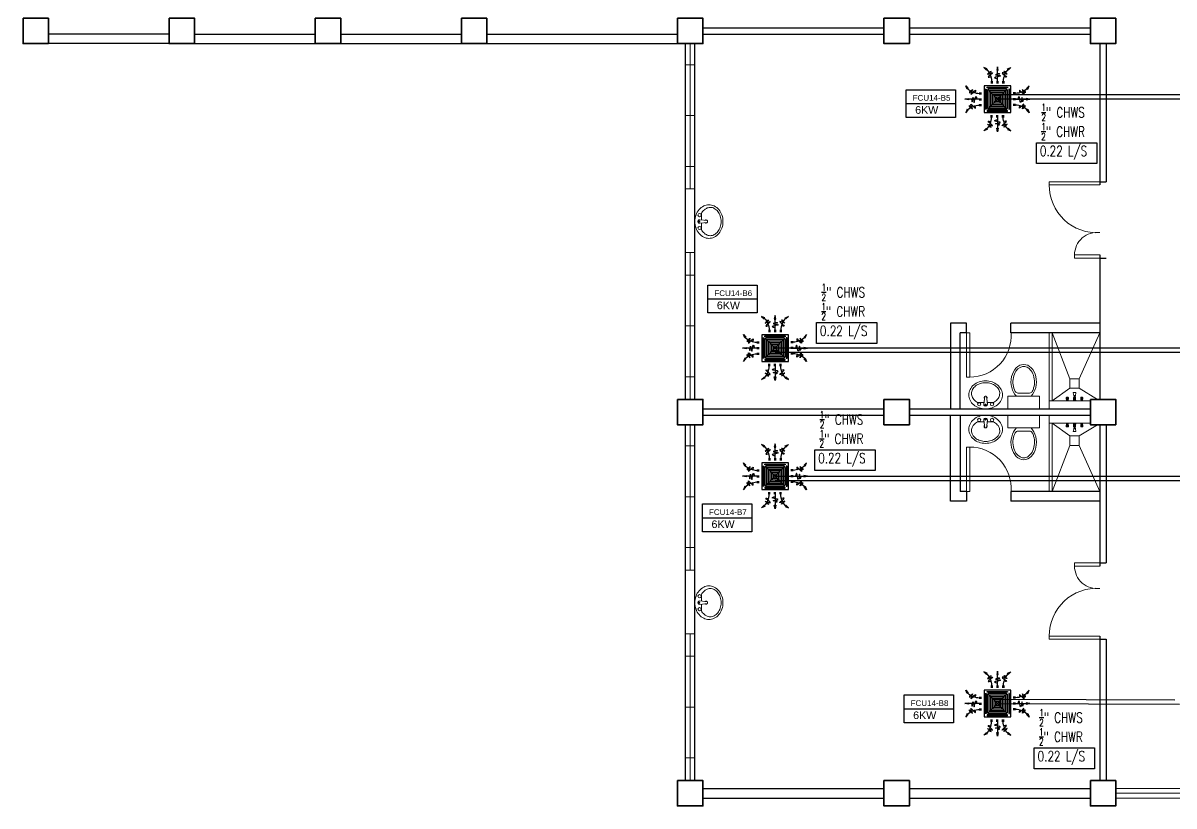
# Model space of a CAD drawing. Header units: millimetres. Extents: x 5 to 430, y 3 to 339.
# Drawn here: x 4.94 to 23.06, y 80.74 to 93.07 of the extents above; entities that cross this region are included whole.
import ezdxf

# ---------------------------------------------------------------- set-up
doc = ezdxf.new("R2010")
doc.units = ezdxf.units.MM
doc.header["$MEASUREMENT"] = 0
for name, color, linetype in [('AIR', 7, 'Continuous'), ('fcu line', 7, 'Continuous'), ('fcu return', 7, 'Continuous'), ('Legends', 7, 'Continuous'), ('pipe label', 7, 'Continuous')]:
    doc.layers.add(name, color=color, linetype=linetype)
doc.styles.add('Arch-Dim', font='simplex.shx', dxfattribs={"width": 0.75})
doc.styles.get("Standard").update_dxf_attribs({"font": 'arial.ttf'})

# ---------------------------------------------------------------- blocks, each defined once
blk = doc.blocks.new('FCU-13000P (CASSETTE SPLIT)')
at = {"layer": 'AIR', "ltscale": 3}
for p, q in [((0, 0.523), (0, 1)), ((-0.193, 0.558), (-0.193, 0.487)), ((-0.162, 0.558), (-0.162, 0.487)), ((-0.016, 0.558), (-0.016, 0.487)), ((0.016, 0.558), (0.016, 0.487)), ((0.162, 0.558), (0.162, 0.487)), ((0.193, 0.558), (0.193, 0.487)), ((-0.523, 0), (-1, 0)), ((-0.558, 0.193), (-0.487, 0.193)), ((-0.558, 0.162), (-0.487, 0.162)), ((-0.558, 0.016), (-0.487, 0.016)), ((0.558, 0.193), (0.487, 0.193)), ((0.558, 0.162), (0.487, 0.162)), ((0.558, 0.016), (0.487, 0.016)), ((0.523, 0), (1, 0)), ((-0.558, -0.016), (-0.487, -0.016)), ((-0.558, -0.162), (-0.487, -0.162)), ((-0.558, -0.193), (-0.487, -0.193)), ((0.558, -0.016), (0.487, -0.016)), ((0.558, -0.162), (0.487, -0.162)), ((0.558, -0.193), (0.487, -0.193)), ((-0.193, -0.558), (-0.193, -0.487)), ((-0.162, -0.558), (-0.162, -0.487)), ((-0.016, -0.558), (-0.016, -0.487)), ((0, -0.523), (0, -1)), ((0.016, -0.558), (0.016, -0.487)), ((0.162, -0.558), (0.162, -0.487)), ((0.193, -0.558), (0.193, -0.487))]:
    blk.add_line(p, q, dxfattribs=at)
at = {"layer": 'AIR'}
for p, q in [((0.295, -0.295), (-0.295, 0.295)), ((0.295, 0.295), (-0.295, -0.295))]:
    blk.add_line(p, q, dxfattribs=at)
at = {"layer": 'AIR', "ltscale": 3}
for points in [[(-0.335, 0.895), (-0.311, 0.932), (-0.416, 0.973)], [(-0.022, 0.89), (0.022, 0.89), (0, 1)], [(0.335, 0.895), (0.311, 0.932), (0.416, 0.973)], [(-0.895, 0.335), (-0.932, 0.311), (-0.973, 0.416)], [(0.895, 0.335), (0.932, 0.311), (0.973, 0.416)], [(-0.89, 0.022), (-0.89, -0.022), (-1, 0)], [(0.89, 0.022), (0.89, -0.022), (1, 0)], [(-0.895, -0.335), (-0.932, -0.311), (-0.973, -0.416)], [(0.895, -0.335), (0.932, -0.311), (0.973, -0.416)], [(-0.335, -0.895), (-0.311, -0.932), (-0.416, -0.973)], [(-0.022, -0.89), (0.022, -0.89), (0, -1)], [(0.335, -0.895), (0.311, -0.932), (0.416, -0.973)]]:
    blk.add_lwpolyline(points, close=True, dxfattribs=at)
at = {"layer": 'AIR'}
for points in [[(-0.323, 0.914, -0.171809), (-0.178, 0.558), (-0.178, 0.522)], [(0.323, 0.914, 0.171809), (0.178, 0.558), (0.178, 0.522)], [(-0.914, 0.323, 0.171809), (-0.558, 0.178), (-0.522, 0.178)], [(0.914, 0.323, -0.171809), (0.558, 0.178), (0.522, 0.178)], [(-0.914, -0.323, -0.171809), (-0.558, -0.178), (-0.522, -0.178)], [(0.914, -0.323, 0.171809), (0.558, -0.178), (0.522, -0.178)], [(-0.323, -0.914, 0.171809), (-0.178, -0.558), (-0.178, -0.522)], [(0.323, -0.914, -0.171809), (0.178, -0.558), (0.178, -0.522)]]:
    blk.add_lwpolyline(points, format="xyb", dxfattribs=at)
for points in [[(-0.41, -0.41), (0.41, -0.41), (0.41, 0.41), (-0.41, 0.41)], [(-0.31, 0.372), (0.31, 0.372), (0.31, 0.348), (-0.31, 0.348)], [(-0.373, 0.31), (-0.348, 0.31), (-0.348, -0.31), (-0.373, -0.31)], [(-0.26, -0.26), (0.26, -0.26), (0.26, 0.26), (-0.26, 0.26)], [(-0.21, -0.21), (0.21, -0.21), (0.21, 0.21), (-0.21, 0.21)], [(-0.16, -0.16), (0.16, -0.16), (0.16, 0.16), (-0.16, 0.16)], [(-0.11, -0.11), (0.11, -0.11), (0.11, 0.11), (-0.11, 0.11)], [(-0.06, -0.06), (0.06, -0.06), (0.06, 0.06), (-0.06, 0.06)], [(0.372, 0.31), (0.348, 0.31), (0.348, -0.31), (0.372, -0.31)], [(-0.31, -0.373), (0.31, -0.373), (0.31, -0.348), (-0.31, -0.348)]]:
    blk.add_lwpolyline(points, close=True, dxfattribs=at)
blk.add_lwpolyline([(-0.26, -0.31), (0.26, -0.31, 0.414214), (0.31, -0.26), (0.31, 0.26, 0.414214), (0.26, 0.31), (-0.26, 0.31, 0.414214), (-0.31, 0.26), (-0.31, -0.26, 0.414214)], format="xyb", close=True, dxfattribs=at)
at = {"layer": 'AIR', "ltscale": 3}
for points in [[(-0.268, 0.84), (-0.231, 0.852), (-0.134, 0.882), (-0.422, 0.704), (0.005, 0.903), (-0.358, 0.645), (-0.239, 0.678), (-0.199, 0.69)], [(0.268, 0.84), (0.231, 0.852), (0.134, 0.882), (0.422, 0.704), (-0.005, 0.903), (0.358, 0.645), (0.239, 0.678), (0.199, 0.69)], [(-0.84, 0.268), (-0.852, 0.231), (-0.882, 0.134), (-0.704, 0.422), (-0.903, -0.005), (-0.645, 0.358), (-0.678, 0.239), (-0.69, 0.199)], [(0.84, 0.268), (0.852, 0.231), (0.882, 0.134), (0.704, 0.422), (0.903, -0.005), (0.645, 0.358), (0.678, 0.239), (0.69, 0.199)], [(-0.84, -0.268), (-0.852, -0.231), (-0.882, -0.134), (-0.704, -0.422), (-0.903, 0.005), (-0.645, -0.358), (-0.678, -0.239), (-0.69, -0.199)], [(0.84, -0.268), (0.852, -0.231), (0.882, -0.134), (0.704, -0.422), (0.903, 0.005), (0.645, -0.358), (0.678, -0.239), (0.69, -0.199)], [(-0.268, -0.84), (-0.231, -0.852), (-0.134, -0.882), (-0.422, -0.704), (0.005, -0.903), (-0.358, -0.645), (-0.239, -0.678), (-0.199, -0.69)], [(0.268, -0.84), (0.231, -0.852), (0.134, -0.882), (0.422, -0.704), (-0.005, -0.903), (0.358, -0.645), (0.239, -0.678), (0.199, -0.69)]]:
    blk.add_open_spline(points, degree=3, knots=[0.0032834, 0.0032834, 0.0032834, 0.0032834, 0.0712567, 0.1924075, 0.3347111, 0.5062145, 0.5813292, 0.5813292, 0.5813292, 0.5813292], dxfattribs=at)
for points in [[(0, 0.8), (0.077, 0.776), (-0.058, 0.755), (0.098, 0.718), (-0.087, 0.663), (0, 0.631)], [(-0.8, 0), (-0.776, -0.077), (-0.755, 0.058), (-0.718, -0.098), (-0.663, 0.087), (-0.631, 0)], [(0.8, 0), (0.776, -0.077), (0.755, 0.058), (0.718, -0.098), (0.663, 0.087), (0.631, 0)], [(0, -0.8), (0.077, -0.776), (-0.058, -0.755), (0.098, -0.718), (-0.087, -0.663), (0, -0.631)]]:
    blk.add_spline(points, degree=3, dxfattribs=at)
for points in [[(-0.416, 0.973), (-0.335, 0.895), (-0.311, 0.932)], [(0, 1), (-0.022, 0.89), (0.022, 0.89)], [(0.416, 0.973), (0.335, 0.895), (0.311, 0.932)], [(-0.973, 0.416), (-0.895, 0.335), (-0.932, 0.311)], [(0.973, 0.416), (0.895, 0.335), (0.932, 0.311)], [(-1, 0), (-0.89, 0.022), (-0.89, -0.022)], [(1, 0), (0.89, 0.022), (0.89, -0.022)], [(-0.973, -0.416), (-0.895, -0.335), (-0.932, -0.311)], [(0.973, -0.416), (0.895, -0.335), (0.932, -0.311)], [(-0.416, -0.973), (-0.335, -0.895), (-0.311, -0.932)], [(0, -1), (-0.022, -0.89), (0.022, -0.89)], [(0.416, -0.973), (0.335, -0.895), (0.311, -0.932)]]:
    blk.add_solid(points, dxfattribs=at)

msp = doc.modelspace()

# ---------------------------------------------------------------- linework, layer by layer
at = {"color": 8, "lineweight": 25}
for p, q in [((15.641, 92.992), (18.491, 92.992)), ((18.891, 92.992), (21.741, 92.992)), ((7.241, 92.892), (5.341, 92.892)), ((7.641, 92.892), (9.541, 92.892)), ((9.941, 92.892), (11.841, 92.892)), ((12.241, 92.892), (15.241, 92.892)), ((15.641, 92.892), (18.491, 92.892)), ((18.891, 92.892), (21.741, 92.892)), ((7.241, 92.742), (5.341, 92.742)), ((7.641, 92.742), (11.841, 92.742)), ((12.241, 92.742), (15.241, 92.742)), ((15.366, 87.142), (15.366, 92.742)), ((15.516, 87.142), (15.516, 92.742)), ((21.891, 92.742), (21.891, 90.517)), ((21.991, 92.742), (21.991, 90.567)), ((21.891, 90.567), (21.991, 90.567)), ((21.891, 89.417), (21.891, 87.142)), ((21.891, 89.367), (21.991, 89.367)), ((19.541, 88.342), (19.541, 86.992)), ((20.491, 88.192), (20.491, 88.342)), ((15.641, 86.992), (18.491, 86.992)), ((18.891, 86.992), (21.741, 86.992)), ((15.641, 86.892), (18.491, 86.892)), ((18.891, 86.892), (21.741, 86.892)), ((19.541, 85.542), (19.541, 86.892)), ((15.366, 81.142), (15.366, 86.742)), ((15.516, 81.142), (15.516, 86.742)), ((21.891, 86.742), (21.891, 84.517)), ((21.991, 86.742), (21.991, 84.567)), ((21.891, 84.567), (21.991, 84.567)), ((21.891, 83.417), (21.891, 81.142)), ((21.891, 83.367), (21.991, 83.367)), ((21.991, 83.367), (21.991, 81.142)), ((15.641, 81.017), (18.491, 81.017)), ((18.891, 81.017), (21.741, 81.017)), ((15.641, 80.867), (18.491, 80.867)), ((18.891, 80.867), (21.741, 80.867))]:
    msp.add_line(p, q, dxfattribs=at)
at = {"color": 8, "lineweight": 9}
for p, q in [((15.366, 90.454), (15.366, 92.742)), ((15.441, 92.742), (15.441, 90.454)), ((15.366, 91.61), (15.366, 92.41)), ((15.366, 92.41), (15.516, 92.41)), ((15.516, 92.41), (15.516, 90.81)), ((15.366, 91.61), (15.516, 91.61)), ((15.516, 90.81), (15.366, 90.81)), ((15.366, 90.454), (15.516, 90.454)), ((15.714, 89.956), (15.592, 89.969)), ((15.714, 89.927), (15.592, 89.914)), ((15.366, 89.454), (15.516, 89.454)), ((15.366, 87.142), (15.366, 89.454)), ((15.441, 89.454), (15.441, 87.142)), ((15.366, 88.298), (15.366, 89.098)), ((15.366, 89.098), (15.516, 89.098)), ((15.516, 89.098), (15.516, 87.498)), ((15.366, 88.298), (15.516, 88.298)), ((15.516, 87.498), (15.366, 87.498)), ((15.366, 87.142), (15.516, 87.142)), ((20.077, 87.189), (20.063, 87.068)), ((20.106, 87.189), (20.119, 87.068)), ((20.441, 87.192), (20.441, 86.992)), ((20.941, 87.192), (20.441, 87.192)), ((20.782, 87.242), (20.601, 87.242)), ((20.941, 86.992), (20.941, 87.192)), ((21.364, 87.174), (21.361, 87.172)), ((21.361, 87.172), (21.361, 87.15)), ((21.394, 87.172), (21.361, 87.172)), ((21.361, 87.15), (21.363, 87.146)), ((21.364, 87.175), (21.364, 87.174)), ((21.391, 87.175), (21.364, 87.175)), ((21.391, 87.174), (21.364, 87.174)), ((21.364, 87.163), (21.364, 87.151)), ((21.364, 87.15), (21.372, 87.15)), ((21.364, 87.144), (21.364, 87.138)), ((21.392, 87.138), (21.364, 87.138)), ((21.364, 87.138), (21.364, 87.136)), ((21.391, 87.136), (21.364, 87.136)), ((21.366, 87.124), (21.366, 87.136)), ((21.372, 87.163), (21.372, 87.151)), ((21.391, 87.15), (21.383, 87.15)), ((21.384, 87.163), (21.384, 87.151)), ((21.389, 87.124), (21.389, 87.136)), ((21.391, 87.175), (21.391, 87.174)), ((21.391, 87.174), (21.394, 87.172)), ((21.391, 87.163), (21.391, 87.151)), ((21.392, 87.138), (21.391, 87.136)), ((21.394, 87.15), (21.392, 87.146)), ((21.392, 87.144), (21.392, 87.138)), ((21.394, 87.172), (21.394, 87.15)), ((21.479, 87.202), (21.47, 87.244)), ((21.472, 87.248), (21.511, 87.248)), ((21.478, 87.174), (21.475, 87.172)), ((21.484, 87.172), (21.475, 87.172)), ((21.475, 87.172), (21.475, 87.15)), ((21.475, 87.15), (21.477, 87.146)), ((21.477, 87.144), (21.477, 87.138)), ((21.484, 87.138), (21.477, 87.138)), ((21.477, 87.138), (21.478, 87.136)), ((21.484, 87.175), (21.478, 87.175)), ((21.478, 87.175), (21.478, 87.174)), ((21.484, 87.174), (21.478, 87.174)), ((21.478, 87.163), (21.478, 87.151)), ((21.478, 87.15), (21.484, 87.15)), ((21.484, 87.136), (21.478, 87.136)), ((21.504, 87.202), (21.479, 87.202)), ((21.479, 87.202), (21.479, 87.194)), ((21.504, 87.202), (21.479, 87.202)), ((21.479, 87.194), (21.504, 87.194)), ((21.48, 87.132), (21.48, 87.136)), ((21.484, 87.132), (21.484, 87.194)), ((21.499, 87.194), (21.499, 87.132)), ((21.504, 87.175), (21.499, 87.175)), ((21.504, 87.174), (21.499, 87.174)), ((21.508, 87.172), (21.499, 87.172)), ((21.504, 87.15), (21.499, 87.15)), ((21.505, 87.138), (21.499, 87.138)), ((21.504, 87.136), (21.499, 87.136)), ((21.503, 87.132), (21.503, 87.136)), ((21.504, 87.202), (21.512, 87.244)), ((21.504, 87.194), (21.504, 87.202)), ((21.504, 87.175), (21.504, 87.174)), ((21.504, 87.174), (21.508, 87.172)), ((21.504, 87.163), (21.504, 87.151)), ((21.505, 87.138), (21.504, 87.136)), ((21.505, 87.144), (21.505, 87.138)), ((21.508, 87.15), (21.506, 87.146)), ((21.508, 87.172), (21.508, 87.15)), ((21.592, 87.174), (21.588, 87.172)), ((21.622, 87.172), (21.588, 87.172)), ((21.588, 87.172), (21.588, 87.15)), ((21.588, 87.15), (21.59, 87.146)), ((21.591, 87.144), (21.591, 87.138)), ((21.591, 87.138), (21.592, 87.136)), ((21.619, 87.138), (21.591, 87.138)), ((21.618, 87.175), (21.592, 87.175)), ((21.592, 87.175), (21.592, 87.174)), ((21.618, 87.174), (21.592, 87.174)), ((21.592, 87.163), (21.592, 87.151)), ((21.592, 87.15), (21.599, 87.15)), ((21.618, 87.136), (21.592, 87.136)), ((21.593, 87.124), (21.593, 87.136)), ((21.599, 87.163), (21.599, 87.151)), ((21.611, 87.163), (21.611, 87.151)), ((21.618, 87.15), (21.611, 87.15)), ((21.616, 87.124), (21.616, 87.136)), ((21.618, 87.175), (21.618, 87.174)), ((21.618, 87.174), (21.622, 87.172)), ((21.618, 87.163), (21.618, 87.151)), ((21.619, 87.138), (21.618, 87.136)), ((21.622, 87.15), (21.619, 87.146)), ((21.619, 87.144), (21.619, 87.138)), ((21.622, 87.172), (21.622, 87.15)), ((20.116, 87.094), (20.218, 87.094)), ((20.441, 86.992), (20.941, 86.992)), ((21.741, 87.117), (21.091, 87.117)), ((21.361, 87.117), (21.364, 87.124)), ((21.361, 87.117), (21.361, 87.117)), ((21.395, 87.117), (21.361, 87.117)), ((21.395, 87.117), (21.361, 87.117)), ((21.391, 87.124), (21.364, 87.124)), ((21.395, 87.117), (21.391, 87.124)), ((21.395, 87.117), (21.395, 87.117)), ((21.462, 87.117), (21.474, 87.122)), ((21.52, 87.117), (21.462, 87.117)), ((21.474, 87.132), (21.509, 87.132)), ((21.474, 87.122), (21.474, 87.132)), ((21.474, 87.122), (21.509, 87.122)), ((21.509, 87.122), (21.474, 87.122)), ((21.499, 87.132), (21.484, 87.132)), ((21.509, 87.132), (21.509, 87.122)), ((21.509, 87.122), (21.52, 87.117)), ((21.588, 87.117), (21.591, 87.124)), ((21.622, 87.117), (21.588, 87.117)), ((21.622, 87.117), (21.588, 87.117)), ((21.588, 87.117), (21.588, 87.117)), ((21.618, 87.124), (21.591, 87.124)), ((21.622, 87.117), (21.618, 87.124)), ((21.622, 87.117), (21.622, 87.117)), ((20.077, 86.694), (20.063, 86.816)), ((20.106, 86.694), (20.119, 86.816)), ((20.116, 86.79), (20.218, 86.79)), ((20.441, 86.692), (20.441, 86.892)), ((20.441, 86.892), (20.941, 86.892)), ((20.941, 86.892), (20.941, 86.692)), ((15.366, 84.454), (15.366, 86.742)), ((15.441, 86.742), (15.441, 84.454)), ((20.941, 86.692), (20.441, 86.692)), ((20.782, 86.642), (20.601, 86.642)), ((21.741, 86.767), (21.091, 86.767)), ((21.361, 86.766), (21.361, 86.767)), ((21.395, 86.767), (21.361, 86.767)), ((21.361, 86.766), (21.364, 86.759)), ((21.395, 86.766), (21.361, 86.766)), ((21.361, 86.733), (21.363, 86.737)), ((21.361, 86.711), (21.361, 86.733)), ((21.364, 86.709), (21.361, 86.711)), ((21.394, 86.711), (21.361, 86.711)), ((21.391, 86.759), (21.364, 86.759)), ((21.391, 86.747), (21.364, 86.747)), ((21.364, 86.745), (21.364, 86.747)), ((21.364, 86.739), (21.364, 86.745)), ((21.392, 86.745), (21.364, 86.745)), ((21.364, 86.733), (21.372, 86.733)), ((21.364, 86.72), (21.364, 86.732)), ((21.364, 86.708), (21.364, 86.709)), ((21.391, 86.709), (21.364, 86.709)), ((21.391, 86.708), (21.364, 86.708)), ((21.366, 86.759), (21.366, 86.747)), ((21.372, 86.72), (21.372, 86.732)), ((21.391, 86.733), (21.383, 86.733)), ((21.384, 86.72), (21.384, 86.732)), ((21.389, 86.759), (21.389, 86.747)), ((21.395, 86.766), (21.391, 86.759)), ((21.392, 86.745), (21.391, 86.747)), ((21.391, 86.72), (21.391, 86.732)), ((21.391, 86.709), (21.394, 86.711)), ((21.391, 86.708), (21.391, 86.709)), ((21.392, 86.739), (21.392, 86.745)), ((21.394, 86.733), (21.392, 86.737)), ((21.394, 86.711), (21.394, 86.733)), ((21.395, 86.766), (21.395, 86.767)), ((21.462, 86.767), (21.474, 86.761)), ((21.52, 86.767), (21.462, 86.767)), ((21.479, 86.681), (21.47, 86.639)), ((21.472, 86.635), (21.511, 86.635)), ((21.474, 86.761), (21.509, 86.761)), ((21.509, 86.761), (21.474, 86.761)), ((21.474, 86.761), (21.474, 86.751)), ((21.474, 86.751), (21.509, 86.751)), ((21.475, 86.733), (21.477, 86.737)), ((21.475, 86.711), (21.475, 86.733)), ((21.484, 86.711), (21.475, 86.711)), ((21.478, 86.709), (21.475, 86.711)), ((21.477, 86.745), (21.478, 86.747)), ((21.484, 86.745), (21.477, 86.745)), ((21.477, 86.739), (21.477, 86.745)), ((21.484, 86.747), (21.478, 86.747)), ((21.478, 86.733), (21.484, 86.733)), ((21.478, 86.72), (21.478, 86.732)), ((21.484, 86.709), (21.478, 86.709)), ((21.478, 86.708), (21.478, 86.709)), ((21.484, 86.708), (21.478, 86.708)), ((21.479, 86.681), (21.479, 86.689)), ((21.479, 86.689), (21.504, 86.689)), ((21.504, 86.681), (21.479, 86.681)), ((21.504, 86.681), (21.479, 86.681)), ((21.48, 86.751), (21.48, 86.747)), ((21.484, 86.751), (21.484, 86.689)), ((21.499, 86.751), (21.484, 86.751)), ((21.499, 86.689), (21.499, 86.751)), ((21.504, 86.747), (21.499, 86.747)), ((21.505, 86.745), (21.499, 86.745)), ((21.504, 86.733), (21.499, 86.733)), ((21.508, 86.711), (21.499, 86.711)), ((21.504, 86.709), (21.499, 86.709)), ((21.504, 86.708), (21.499, 86.708)), ((21.503, 86.751), (21.503, 86.747)), ((21.505, 86.745), (21.504, 86.747)), ((21.504, 86.72), (21.504, 86.732)), ((21.504, 86.709), (21.508, 86.711)), ((21.504, 86.708), (21.504, 86.709)), ((21.504, 86.689), (21.504, 86.681)), ((21.504, 86.681), (21.512, 86.639)), ((21.505, 86.739), (21.505, 86.745)), ((21.508, 86.733), (21.506, 86.737)), ((21.508, 86.711), (21.508, 86.733)), ((21.509, 86.761), (21.52, 86.767)), ((21.509, 86.751), (21.509, 86.761)), ((21.622, 86.767), (21.588, 86.767)), ((21.588, 86.766), (21.588, 86.767)), ((21.622, 86.766), (21.588, 86.766)), ((21.588, 86.766), (21.591, 86.759)), ((21.588, 86.733), (21.59, 86.737)), ((21.588, 86.711), (21.588, 86.733)), ((21.622, 86.711), (21.588, 86.711)), ((21.592, 86.709), (21.588, 86.711)), ((21.618, 86.759), (21.591, 86.759)), ((21.591, 86.745), (21.592, 86.747)), ((21.619, 86.745), (21.591, 86.745)), ((21.591, 86.739), (21.591, 86.745)), ((21.618, 86.747), (21.592, 86.747)), ((21.592, 86.733), (21.599, 86.733)), ((21.592, 86.72), (21.592, 86.732)), ((21.618, 86.709), (21.592, 86.709)), ((21.592, 86.708), (21.592, 86.709)), ((21.618, 86.708), (21.592, 86.708)), ((21.593, 86.759), (21.593, 86.747)), ((21.599, 86.72), (21.599, 86.732)), ((21.618, 86.733), (21.611, 86.733)), ((21.611, 86.72), (21.611, 86.732)), ((21.616, 86.759), (21.616, 86.747)), ((21.622, 86.766), (21.618, 86.759)), ((21.619, 86.745), (21.618, 86.747)), ((21.618, 86.72), (21.618, 86.732)), ((21.618, 86.709), (21.622, 86.711)), ((21.618, 86.708), (21.618, 86.709)), ((21.619, 86.739), (21.619, 86.745)), ((21.622, 86.733), (21.619, 86.737)), ((21.622, 86.766), (21.622, 86.767)), ((21.622, 86.711), (21.622, 86.733)), ((15.366, 85.61), (15.366, 86.41)), ((15.366, 86.41), (15.516, 86.41)), ((15.516, 86.41), (15.516, 84.81)), ((15.366, 85.61), (15.516, 85.61)), ((15.516, 84.81), (15.366, 84.81)), ((15.366, 84.454), (15.516, 84.454)), ((15.714, 83.956), (15.592, 83.969)), ((15.714, 83.927), (15.592, 83.914)), ((15.366, 83.454), (15.516, 83.454)), ((15.366, 81.142), (15.366, 83.454)), ((15.441, 83.454), (15.441, 81.142)), ((15.366, 82.298), (15.366, 83.098)), ((15.366, 83.098), (15.516, 83.098)), ((15.516, 83.098), (15.516, 81.498)), ((15.366, 82.298), (15.516, 82.298)), ((15.516, 81.498), (15.366, 81.498)), ((15.366, 81.142), (15.516, 81.142)), ((24.841, 81.017), (22.141, 81.017)), ((22.141, 80.942), (24.841, 80.942)), ((22.141, 80.867), (24.841, 80.867))]:
    msp.add_line(p, q, dxfattribs=at)
at = {"color": 8, "lineweight": 25, "ltscale": 0.3}
for p, q in [((19.791, 88.342), (19.541, 88.342)), ((19.791, 88.192), (19.791, 88.342)), ((21.891, 88.342), (20.491, 88.342)), ((19.791, 88.192), (19.691, 88.192)), ((19.691, 86.992), (19.691, 88.192)), ((21.891, 88.192), (20.491, 88.192)), ((19.691, 86.892), (19.691, 85.692)), ((19.791, 85.692), (19.691, 85.692)), ((19.791, 85.692), (19.791, 85.542)), ((21.891, 85.692), (20.491, 85.692)), ((20.491, 85.692), (20.491, 85.542)), ((19.791, 85.542), (19.541, 85.542)), ((21.891, 85.542), (20.491, 85.542))]:
    msp.add_line(p, q, dxfattribs=at)
at = {"color": 8, "lineweight": 9, "ltscale": 0.3}
for p, q in [((21.416, 87.467), (21.141, 88.192)), ((21.566, 87.467), (21.891, 88.192)), ((21.416, 87.317), (21.141, 87.117)), ((21.566, 87.317), (21.851, 87.142)), ((21.416, 86.567), (21.141, 86.767)), ((21.566, 86.567), (21.851, 86.742)), ((21.416, 86.417), (21.141, 85.692)), ((21.566, 86.417), (21.891, 85.692))]:
    msp.add_line(p, q, dxfattribs=at)
at = {"color": 8, "lineweight": 35}
for points in [[(4.941, 93.142), (5.341, 93.142), (5.341, 92.742), (4.941, 92.742)], [(7.241, 93.142), (7.641, 93.142), (7.641, 92.742), (7.241, 92.742)], [(9.541, 93.142), (9.941, 93.142), (9.941, 92.742), (9.541, 92.742)], [(11.841, 93.142), (12.241, 93.142), (12.241, 92.742), (11.841, 92.742)], [(15.241, 93.142), (15.641, 93.142), (15.641, 92.742), (15.241, 92.742)], [(18.491, 93.142), (18.891, 93.142), (18.891, 92.742), (18.491, 92.742)], [(21.741, 93.142), (22.141, 93.142), (22.141, 92.742), (21.741, 92.742)], [(15.241, 87.142), (15.641, 87.142), (15.641, 86.742), (15.241, 86.742)], [(18.491, 87.142), (18.891, 87.142), (18.891, 86.742), (18.491, 86.742)], [(21.741, 87.142), (22.141, 87.142), (22.141, 86.742), (21.741, 86.742)], [(15.241, 81.142), (15.641, 81.142), (15.641, 80.742), (15.241, 80.742)], [(18.491, 81.142), (18.891, 81.142), (18.891, 80.742), (18.491, 80.742)], [(21.741, 81.142), (22.141, 81.142), (22.141, 80.742), (21.741, 80.742)]]:
    msp.add_lwpolyline(points, close=True, dxfattribs=at)
at = {"color": 8, "lineweight": 9}
for points in [[(15.366, 92.742), (15.516, 92.742), (15.516, 90.454), (15.366, 90.454)], [(15.366, 89.454), (15.516, 89.454), (15.516, 87.142), (15.366, 87.142)], [(15.366, 86.742), (15.516, 86.742), (15.516, 84.454), (15.366, 84.454)], [(15.366, 83.454), (15.516, 83.454), (15.516, 81.142), (15.366, 81.142)]]:
    msp.add_lwpolyline(points, close=True, dxfattribs=at)
at = {"color": 8, "lineweight": 13, "ltscale": 0.03}
for points in [[(21.891, 90.517), (21.891, 90.567), (21.091, 90.567), (21.091, 90.517)], [(21.891, 89.367), (21.891, 89.417), (21.491, 89.417), (21.491, 89.367)], [(19.791, 88.192), (19.841, 88.192), (19.841, 87.492), (19.791, 87.492)], [(19.791, 85.692), (19.841, 85.692), (19.841, 86.392), (19.791, 86.392)], [(21.891, 84.567), (21.891, 84.517), (21.491, 84.517), (21.491, 84.567)], [(21.891, 83.417), (21.891, 83.367), (21.091, 83.367), (21.091, 83.417)]]:
    msp.add_lwpolyline(points, close=True, dxfattribs=at)
at = {"color": 8, "lineweight": 9}
for points in [[(15.737, 89.677, 0.11576), (15.82, 89.696, 0.104047), (15.893, 89.754, 0.090875), (15.941, 89.838, 0.083344), (15.958, 89.942, 0.083344), (15.941, 90.045, 0.090875), (15.893, 90.129, 0.104047), (15.82, 90.187, 0.11576), (15.737, 90.207, 0.11576), (15.655, 90.187, 0.104047), (15.581, 90.129, 0.090875), (15.534, 90.045, 0.083344), (15.516, 89.942, 0.083344), (15.534, 89.838, 0.090875), (15.581, 89.754, 0.104047), (15.655, 89.696, 0.11576)], [(20.356, 87.213, 0.11576), (20.337, 87.295, 0.104047), (20.279, 87.369, 0.090875), (20.195, 87.416, 0.083344), (20.091, 87.434, 0.083344), (19.988, 87.416, 0.090875), (19.904, 87.369, 0.104047), (19.846, 87.295, 0.11576), (19.826, 87.213, 0.11576), (19.846, 87.13, 0.104047), (19.904, 87.056, 0.090875), (19.988, 87.009, 0.083344), (20.091, 86.992, 0.083344), (20.195, 87.009, 0.090875), (20.279, 87.056, 0.104047), (20.337, 87.13, 0.11576)], [(20.356, 86.671, -0.11576), (20.337, 86.588, -0.104047), (20.279, 86.514, -0.090875), (20.195, 86.467, -0.083344), (20.091, 86.45, -0.083344), (19.988, 86.467, -0.090875), (19.904, 86.514, -0.104047), (19.846, 86.588, -0.11576), (19.826, 86.671, -0.11576), (19.846, 86.753, -0.104047), (19.904, 86.827, -0.090875), (19.988, 86.874, -0.083344), (20.091, 86.892, -0.083344), (20.195, 86.874, -0.090875), (20.279, 86.827, -0.104047), (20.337, 86.753, -0.11576)], [(15.737, 83.677, 0.11576), (15.82, 83.696, 0.104047), (15.893, 83.754, 0.090875), (15.941, 83.838, 0.083344), (15.958, 83.942, 0.083344), (15.941, 84.045, 0.090875), (15.893, 84.129, 0.104047), (15.82, 84.187, 0.11576), (15.737, 84.207, 0.11576), (15.655, 84.187, 0.104047), (15.581, 84.129, 0.090875), (15.534, 84.045, 0.083344), (15.516, 83.942, 0.083344), (15.534, 83.838, 0.090875), (15.581, 83.754, 0.104047), (15.655, 83.696, 0.11576)]]:
    msp.add_lwpolyline(points, format="xyb", close=True, dxfattribs=at)
for points in [[(15.758, 89.719, 0.124838), (15.821, 89.735, 0.105788), (15.878, 89.784, 0.086697), (15.915, 89.854, 0.076776), (15.928, 89.942, 0.076776), (15.915, 90.029, 0.086697), (15.878, 90.099, 0.105788), (15.821, 90.148, 0.124838), (15.758, 90.164, 0.124838), (15.696, 90.148, 0.105788), (15.638, 90.099, 0.040067), (15.618, 90.068), (15.618, 89.966, 0.040067)], [(15.618, 89.917), (15.618, 89.815, 0.040067), (15.638, 89.784, 0.105788), (15.696, 89.735, 0.124838), (15.758, 89.719, 0.124838)], [(20.314, 87.234, 0.124838), (20.298, 87.296, 0.105788), (20.249, 87.354, 0.086697), (20.179, 87.39, 0.076776), (20.091, 87.404, 0.076776), (20.004, 87.39, 0.086697), (19.934, 87.354, 0.105788), (19.885, 87.296, 0.124838), (19.869, 87.234, 0.124838), (19.885, 87.171, 0.105788), (19.934, 87.113, 0.040067), (19.965, 87.094), (20.067, 87.094, 0.040067)], [(20.314, 86.65, -0.124838), (20.298, 86.587, -0.105788), (20.249, 86.529, -0.086697), (20.179, 86.493, -0.076776), (20.091, 86.48, -0.076776), (20.004, 86.493, -0.086697), (19.934, 86.529, -0.105788), (19.885, 86.587, -0.124838), (19.869, 86.65, -0.124838), (19.885, 86.712, -0.105788), (19.934, 86.77, -0.040067), (19.965, 86.79), (20.067, 86.79, -0.040067)], [(15.758, 83.719, 0.124838), (15.821, 83.735, 0.105788), (15.878, 83.784, 0.086697), (15.915, 83.854, 0.076776), (15.928, 83.942, 0.076776), (15.915, 84.029, 0.086697), (15.878, 84.099, 0.105788), (15.821, 84.148, 0.124838), (15.758, 84.164, 0.124838), (15.696, 84.148, 0.105788), (15.638, 84.099, 0.040067), (15.618, 84.068), (15.618, 83.966, 0.040067)], [(15.618, 83.917), (15.618, 83.815, 0.040067), (15.638, 83.784, 0.105788), (15.696, 83.735, 0.124838), (15.758, 83.719, 0.124838)]]:
    msp.add_lwpolyline(points, format="xyb", dxfattribs=at)
at = {"color": 8, "lineweight": 9, "ltscale": 0.3}
for points in [[(21.141, 87.117), (21.141, 88.192), (21.091, 88.192), (21.091, 86.992), (21.091, 86.992)], [(21.141, 86.767), (21.141, 85.692), (21.091, 85.692), (21.091, 86.892), (21.091, 86.892)]]:
    msp.add_lwpolyline(points, dxfattribs=at)
at = {"color": 8, "lineweight": 9, "ltscale": 0.03}
for points in [[(21.416, 87.317), (21.566, 87.317), (21.566, 87.467), (21.416, 87.467)], [(21.416, 86.567), (21.566, 86.567), (21.566, 86.417), (21.416, 86.417)]]:
    msp.add_lwpolyline(points, close=True, dxfattribs=at)
at = {"color": 8, "lineweight": 9}
for centre, radius in [((15.589, 90.043), 0.0255), ((15.589, 89.84), 0.0255), ((15.583, 89.942), 0.0095), ((19.99, 87.065), 0.0255), ((20.091, 87.058), 0.0095), ((20.193, 87.065), 0.0255), ((19.99, 86.819), 0.0255), ((20.091, 86.825), 0.0095), ((20.193, 86.819), 0.0255), ((15.589, 84.043), 0.0255), ((15.583, 83.942), 0.0095), ((15.589, 83.84), 0.0255)]:
    msp.add_circle(centre, radius, dxfattribs=at)
at = {"color": 8, "lineweight": 13, "ltscale": 0.03}
for centre, radius, start, end in [((21.843, 90.517), 0.752, 180, 273.6952), ((21.844, 89.417), 0.353, 82.3719, 180), ((19.841, 88.143), 0.652, 270, 4.2422), ((19.841, 85.74), 0.652, 355.7578, 90), ((21.844, 84.517), 0.353, 180, 277.6281), ((21.843, 83.417), 0.752, 86.3048, 180)]:
    msp.add_arc(centre, radius, start, end, dxfattribs=at)
at = {"color": 8, "lineweight": 9}
for centre, radius, start, end in [((15.589, 89.942), 0.028, 83.7545, 276.2455), ((15.691, 89.942), 0.025, 36.3068, 131.2022), ((15.691, 89.942), 0.025, 228.7978, 323.6932), ((15.62, 89.942), 0.0948, 351.2026, 8.7974), ((15.691, 89.942), 0.025, 341.3793, 18.6207), ((20.091, 87.167), 0.025, 126.3068, 221.2022), ((20.091, 87.096), 0.0948, 81.2026, 98.7974), ((20.091, 87.167), 0.025, 71.3793, 108.6207), ((20.091, 87.167), 0.025, 318.7978, 53.6932), ((20.138, 87.257), 0.181, 307.3815, 331.5364), ((20.182, 87.234), 0.131, 331.5364, 0), ((20.601, 87.292), 0.05, 208.0084, 270), ((20.782, 87.292), 0.05, 270, 331.8499), ((20.091, 87.065), 0.028, 173.7545, 6.2455), ((20.11, 87.295), 0.228, 298.2037, 307.3815), ((20.091, 86.819), 0.028, 353.7545, 186.2455), ((20.11, 86.588), 0.228, 52.6185, 61.7963), ((20.091, 86.717), 0.025, 138.7978, 233.6932), ((20.091, 86.787), 0.0948, 261.2026, 278.7974), ((20.091, 86.717), 0.025, 251.3793, 288.6207), ((20.091, 86.717), 0.025, 306.3068, 41.2022), ((20.138, 86.626), 0.181, 28.4636, 52.6185), ((20.182, 86.65), 0.131, 0, 28.4636), ((20.601, 86.592), 0.05, 90, 151.9916), ((20.782, 86.592), 0.05, 28.1501, 90), ((15.589, 83.942), 0.028, 83.7545, 276.2455), ((15.691, 83.942), 0.025, 36.3068, 131.2022), ((15.691, 83.942), 0.025, 228.7978, 323.6932), ((15.62, 83.942), 0.0948, 351.2026, 8.7974), ((15.691, 83.942), 0.025, 341.3793, 18.6207)]:
    msp.add_arc(centre, radius, start, end, dxfattribs=at)
for centre, major_axis, ratio, start_param, end_param in [((20.691, 87.417), (0, -0.275), 0.727273, 0.612555, 5.670631), ((21.352, 87.162), (0.00896, 0.00896), 1, 5.560378, 6.271464), ((21.349, 87.157), (-0.0118, 0.0118), 1, 3.273911, 3.406137), ((21.36, 87.144), (0.00268, 0.00268), 1, 5.497675, 5.991616), ((21.361, 87.151), (0.00268, 0.00268), 1, 4.870036, 5.497675), ((21.382, 87.162), (0.00738, 0.00738), 1, 1.497691, 2.282489), ((21.375, 87.151), (-0.00268, 0.00268), 1, 0.785286, 1.412925), ((21.382, 87.156), (0.00887, 0.00887), 1, 2.983721, 3.344735), ((21.378, 87.167), (-0.00268, 0.00268), 1, -1.497915, -0.073106), ((21.378, 87.149), (-0.00268, 0.00268), 1, 1.773938, 2.938226), ((21.373, 87.162), (-0.00738, 0.00738), 1, 4.000472, 4.78527), ((21.373, 87.156), (0.00887, 0.00887), 1, 4.509022, 4.870036), ((21.38, 87.151), (-0.00268, 0.00268), 1, 3.299239, 3.926878), ((21.403, 87.162), (-0.00896, 0.00896), 1, 0.011497, 0.722582), ((21.394, 87.151), (0.00268, 0.00268), 1, 2.356082, 2.983721), ((21.406, 87.157), (-0.0118, 0.0118), 1, 1.306028, 1.438253), ((21.395, 87.144), (0.00268, 0.00268), 1, 1.862141, 2.356082), ((21.474, 87.245), (0.00268, 0.00268), 1, 1.354119, 2.724181), ((21.465, 87.162), (-0.00896, 0.00896), 1, 3.989582, 4.700667), ((21.463, 87.157), (0.0118, 0.0118), 1, 4.844707, 4.976933), ((21.474, 87.151), (-0.00268, 0.00268), 1, 3.299239, 3.926878), ((21.473, 87.144), (-0.00268, 0.00268), 1, 3.926878, 4.42082), ((21.517, 87.162), (-0.00896, 0.00896), 1, 0.011497, 0.722582), ((21.508, 87.151), (-0.00268, 0.00268), 1, 0.785286, 1.412925), ((21.519, 87.157), (0.0118, 0.0118), 1, 2.876824, 3.009049), ((21.509, 87.144), (-0.00268, 0.00268), 1, 0.291344, 0.785286), ((21.579, 87.162), (0.00896, 0.00896), 1, 5.560378, 6.271464), ((21.577, 87.157), (-0.0118, 0.0118), 1, 3.273911, 3.406137), ((21.587, 87.144), (0.00268, 0.00268), 1, 5.497675, 5.991616), ((21.588, 87.151), (0.00268, 0.00268), 1, 4.870036, 5.497675), ((21.609, 87.162), (0.00738, 0.00738), 1, 1.497691, 2.282489), ((21.603, 87.151), (-0.00268, 0.00268), 1, 0.785286, 1.412925), ((21.61, 87.156), (0.00887, 0.00887), 1, 2.983721, 3.344735), ((21.605, 87.167), (-0.00268, 0.00268), 1, -1.497915, -0.073106), ((21.605, 87.149), (-0.00268, 0.00268), 1, 1.773938, 2.938226), ((21.6, 87.162), (-0.00738, 0.00738), 1, 4.000472, 4.78527), ((21.6, 87.156), (0.00887, 0.00887), 1, 4.509022, 4.870036), ((21.607, 87.151), (-0.00268, 0.00268), 1, 3.299239, 3.926878), ((21.631, 87.162), (-0.00896, 0.00896), 1, 0.011497, 0.722582), ((21.622, 87.151), (0.00268, 0.00268), 1, 2.356082, 2.983721), ((21.633, 87.157), (0.0118, 0.0118), 1, 2.876824, 3.009049), ((21.623, 87.144), (0.00268, 0.00268), 1, 1.862141, 2.356082), ((21.509, 86.638), (-0.00268, 0.00268), 1, 2.92514, 4.295202)]:
    msp.add_ellipse(centre, major_axis=major_axis, ratio=ratio, start_param=start_param, end_param=end_param, dxfattribs=at)
at = {"color": 8, "lineweight": 9, "extrusion": (-4.99074e-41, 2.88216e-41, -1)}
msp.add_ellipse((21.509, 87.245), major_axis=(0.00268, 0.00268), ratio=1, start_param=-0.216453, end_param=1.153609, dxfattribs=at)
at = {"color": 8, "lineweight": 9, "extrusion": (0, 0, -1)}
msp.add_ellipse((20.691, 86.467), major_axis=(0, 0.275), ratio=0.727273, start_param=0.612555, end_param=5.670631, dxfattribs=at)
at = {"color": 8, "lineweight": 9, "extrusion": (-4.99074e-41, -2.88216e-41, -1)}
for centre, major_axis, start_param, end_param in [((21.352, 86.721), (-0.00896, 0.00896), 2.418785, 3.129871), ((21.36, 86.739), (-0.00268, 0.00268), 2.356082, 2.850023), ((21.349, 86.726), (-0.0118, 0.0118), 1.703115, 1.83534), ((21.361, 86.732), (-0.00268, 0.00268), 1.728443, 2.356082), ((21.382, 86.727), (-0.00887, 0.00887), -0.157871, 0.203142), ((21.375, 86.732), (-0.00268, -0.00268), 0.785286, 1.412925), ((21.382, 86.721), (-0.00738, -0.00738), 6.21008, 6.994878), ((21.378, 86.734), (-0.00268, 0.00268), 0.203142, 1.36743), ((21.378, 86.716), (-0.00268, 0.00268), 3.214474, 4.639283), ((21.373, 86.727), (-0.00887, -0.00887), 2.938226, 3.299239), ((21.373, 86.721), (-0.00738, -0.00738), 4.000472, 4.78527), ((21.38, 86.732), (-0.00268, -0.00268), 3.299239, 3.926878), ((21.406, 86.726), (-0.0118, 0.0118), -0.264769, -0.132543), ((21.394, 86.732), (-0.00268, -0.00268), 0.785286, 1.412925), ((21.403, 86.721), (-0.00896, 0.00896), -1.559299, -0.848214), ((21.395, 86.739), (-0.00268, 0.00268), -1.279452, -0.785511), ((21.474, 86.638), (-0.00268, -0.00268), 6.066508, 7.43657), ((21.465, 86.721), (-0.00896, 0.00896), 2.418785, 3.129871), ((21.463, 86.726), (-0.0118, -0.0118), 3.273911, 3.406137), ((21.473, 86.739), (-0.00268, -0.00268), 3.926878, 4.42082), ((21.474, 86.732), (-0.00268, -0.00268), 3.299239, 3.926878), ((21.508, 86.732), (-0.00268, 0.00268), -0.785511, -0.157871), ((21.517, 86.721), (-0.00896, -0.00896), 0.011497, 0.722582), ((21.509, 86.739), (-0.00268, 0.00268), -1.279452, -0.785511), ((21.519, 86.726), (-0.0118, -0.0118), 1.306028, 1.438253), ((21.579, 86.721), (-0.00896, -0.00896), 3.989582, 4.700667), ((21.587, 86.739), (-0.00268, -0.00268), 3.926878, 4.42082), ((21.577, 86.726), (-0.0118, 0.0118), 1.703115, 1.83534), ((21.588, 86.732), (-0.00268, -0.00268), 3.299239, 3.926878), ((21.61, 86.727), (-0.00887, -0.00887), 1.412925, 1.773938), ((21.603, 86.732), (-0.00268, -0.00268), 0.785286, 1.412925), ((21.609, 86.721), (-0.00738, 0.00738), 4.639283, 5.424081), ((21.605, 86.716), (-0.00268, -0.00268), 4.78527, 6.21008), ((21.605, 86.734), (-0.00268, 0.00268), 0.203142, 1.36743), ((21.6, 86.727), (-0.00887, 0.00887), 1.36743, 1.728443), ((21.6, 86.721), (-0.00738, -0.00738), 4.000472, 4.78527), ((21.607, 86.732), (-0.00268, -0.00268), 3.299239, 3.926878), ((21.622, 86.732), (-0.00268, 0.00268), -0.785511, -0.157871), ((21.631, 86.721), (-0.00896, 0.00896), -1.559299, -0.848214), ((21.623, 86.739), (-0.00268, -0.00268), 0.291344, 0.785286), ((21.633, 86.726), (-0.0118, 0.0118), -0.264769, -0.132543)]:
    msp.add_ellipse(centre, major_axis=major_axis, ratio=1, start_param=start_param, end_param=end_param, dxfattribs=at)
at = {"color": 8, "lineweight": 9}
for points in [[(20.826, 87.268), (20.835, 87.284), (20.842, 87.302), (20.869, 87.394), (20.864, 87.481), (20.806, 87.612), (20.756, 87.654), (20.658, 87.667), (20.606, 87.641), (20.532, 87.53), (20.514, 87.446), (20.529, 87.333), (20.541, 87.298), (20.557, 87.268)], [(20.826, 86.615), (20.835, 86.599), (20.842, 86.581), (20.869, 86.49), (20.864, 86.402), (20.806, 86.271), (20.756, 86.229), (20.658, 86.216), (20.606, 86.242), (20.532, 86.353), (20.514, 86.437), (20.529, 86.551), (20.541, 86.585), (20.557, 86.615)]]:
    msp.add_open_spline(points, degree=3, knots=[0.937253, 0.937253, 0.937253, 0.937253, 1.185372, 1.185372, 2.113864, 2.113864, 3.042356, 3.042356, 3.970847, 3.970847, 4.899339, 4.899339, 5.346062, 5.346062, 5.346062, 5.346062], dxfattribs=at)
at = {"layer": 'fcu line', "linetype": 'Continuous'}
for p, q in [((55.054, 91.867), (20.277, 91.867)), ((30.991, 87.95), (16.777, 87.95)), ((16.777, 85.933), (30.991, 85.933)), ((20.277, 82.354), (23.141, 82.345))]:
    msp.add_line(p, q, dxfattribs=at)
at = {"layer": 'fcu return', "linetype": 'Continuous'}
for p, q in [((54.984, 91.937), (20.277, 91.937)), ((30.921, 87.88), (16.777, 87.88)), ((16.777, 85.863), (30.921, 85.863)), ((20.277, 82.424), (23.071, 82.415)), ((23.001, 82.415), (23.001, 82.415)), ((23.041, 82.345), (23.041, 82.346))]:
    msp.add_line(p, q, dxfattribs=at)
at = {"layer": 'Legends', "linetype": 'Continuous', "lineweight": 25}
for p, q in [((18.839, 91.799), (19.618, 91.799)), ((15.718, 88.723), (16.497, 88.723)), ((15.633, 85.278), (16.412, 85.278)), ((18.807, 82.271), (19.586, 82.271))]:
    msp.add_line(p, q, dxfattribs=at)
at = {"layer": 'Legends'}
for points in [[(18.839, 92.017), (19.618, 92.017), (19.618, 91.58), (18.839, 91.58)], [(15.718, 88.942), (16.497, 88.942), (16.497, 88.505), (15.718, 88.505)], [(15.633, 85.496), (16.412, 85.496), (16.412, 85.059), (15.633, 85.059)], [(18.807, 82.489), (19.586, 82.489), (19.586, 82.052), (18.807, 82.052)]]:
    msp.add_lwpolyline(points, close=True, dxfattribs=at)
at = {"layer": 'pipe label', "color": 2, "linetype": 'Continuous', "lineweight": 25}
for points in [[(20.89, 91.183), (21.842, 91.183), (21.842, 90.856), (20.89, 90.856)], [(17.43, 88.351), (18.382, 88.351), (18.382, 88.024), (17.43, 88.024)], [(17.403, 86.348), (18.354, 86.348), (18.354, 86.021), (17.403, 86.021)], [(20.856, 81.656), (21.807, 81.656), (21.807, 81.328), (20.856, 81.328)]]:
    msp.add_lwpolyline(points, close=True, dxfattribs=at)

# ---------------------------------------------------------------- block references
at = {"layer": 'AIR', "xscale": 0.5113536813550488, "yscale": 0.5113536813550488, "zscale": 0.5113536813550488}
for p in [(20.277, 91.867), (16.777, 87.95), (16.777, 85.933), (20.277, 82.354)]:
    msp.add_blockref('FCU-13000P (CASSETTE SPLIT)', p, dxfattribs=at)

# ---------------------------------------------------------------- texts
at = {"layer": 'Legends', "linetype": 'Continuous', "lineweight": 25, "attachment_point": 1}
for s, width, insert, char_height in [('FCU14-B5', 0.44811, (18.944, 91.934), 0.09), ('6KW', 0.23674, (18.983, 91.758), 0.12), ('FCU14-B6', 0.44811, (15.823, 88.858), 0.09), ('6KW', 0.23674, (15.862, 88.682), 0.12), ('FCU14-B7', 0.44811, (15.738, 85.413), 0.09), ('6KW', 0.23674, (15.777, 85.237), 0.12), ('FCU14-B8', 0.44811, (18.912, 82.406), 0.09), ('6KW', 0.23674, (18.951, 82.23), 0.12)]:
    msp.add_mtext_dynamic_manual_height_columns(s, width=width, gutter_width=1.011, heights=[0], dxfattribs=dict(at, insert=insert, char_height=char_height))
at = {"layer": 'pipe label', "color": 3, "linetype": 'Continuous', "lineweight": 25, "char_height": 0.16, "attachment_point": 1, "style": 'Arch-Dim'}
for insert in [(20.969, 91.794), (17.509, 88.962), (17.482, 86.959), (20.935, 82.267)]:
    msp.add_mtext_dynamic_manual_height_columns('\\A1;{\\H0.7x;\\S1/2;}" CHWS', width=1.17294, gutter_width=1.011, heights=[0], dxfattribs=dict(at, insert=insert))
at = {"layer": 'pipe label', "color": 240, "linetype": 'Continuous', "lineweight": 25, "char_height": 0.16, "attachment_point": 1, "style": 'Arch-Dim'}
for insert in [(20.966, 91.491), (17.506, 88.659), (17.478, 86.656), (20.932, 81.964)]:
    msp.add_mtext_dynamic_manual_height_columns('\\A1;{\\H0.7x;\\S1/2;}" CHWR', width=0.88035, gutter_width=1.011, heights=[0], dxfattribs=dict(at, insert=insert))
at = {"layer": 'pipe label', "color": 2, "linetype": 'Continuous', "lineweight": 25, "char_height": 0.16, "attachment_point": 1, "style": 'Arch-Dim'}
for insert in [(20.945, 91.133), (17.485, 88.301), (17.457, 86.298), (20.911, 81.605)]:
    msp.add_mtext_dynamic_manual_height_columns('0.22 L/S', width=0.89967, gutter_width=1.011, heights=[0], dxfattribs=dict(at, insert=insert))

doc.saveas('drawing.dxf')
